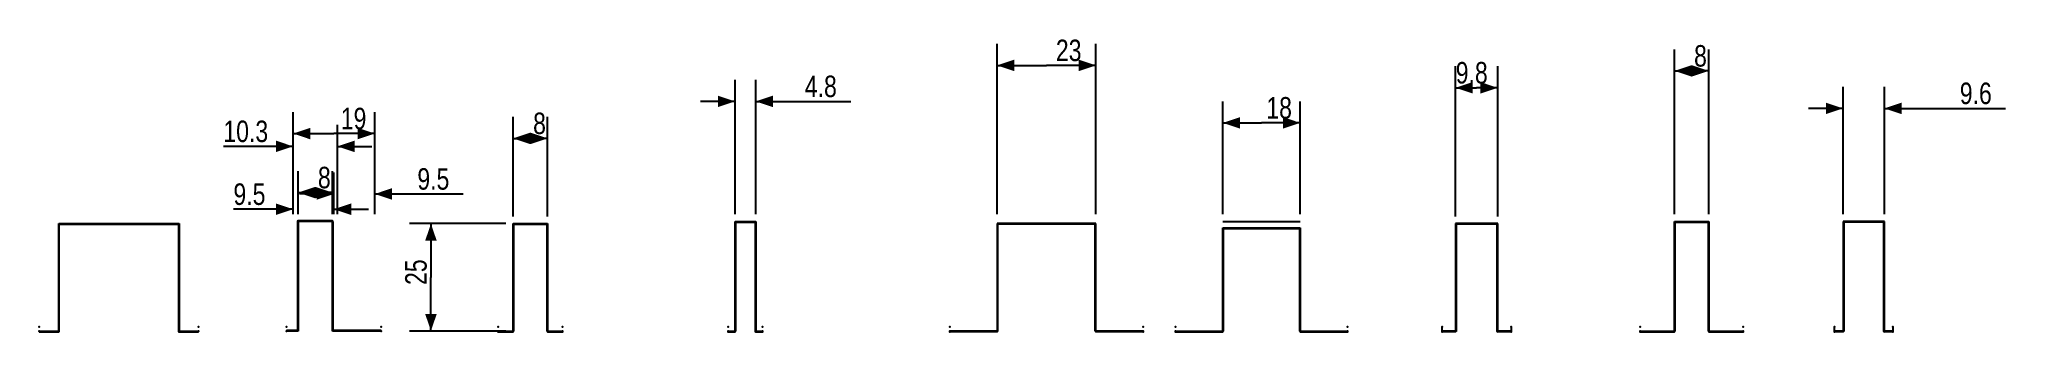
# Model space of a CAD drawing. Header units: millimetres. Extents: x -18 to 439, y -25 to 43.
import ezdxf

# ---------------------------------------------------------------- set-up
doc = ezdxf.new("R2010")
doc.units = ezdxf.units.MM
doc.layers.get('0').update_dxf_attribs({"color": 1, "linetype": 'CONTINUOUS'})
doc.layers.add('BEM', color=1, linetype='CONTINUOUS')
doc.layers.add('EndPoints', color=1, linetype='CONTINUOUS')

# ---------------------------------------------------------------- blocks, each defined once
blk = doc.blocks.new('Fig_003_000')
at = {"color": 2, "linetype": 'CONTINUOUS'}
for p, q in [((-13.85, -25), (-13.85, -0.15)), ((-13.85, -0.15), (13.85, -0.15)), ((13.85, -0.15), (13.85, -25)), ((-18.5, -25.15), (-14, -25.15)), ((14, -25.15), (18.5, -25.15))]:
    blk.add_line(p, q, dxfattribs=at)
for centre, start, end in [((-14, -25), -90, 0), ((14, -25), 180, -90)]:
    blk.add_arc(centre, 0.15, start, end, dxfattribs=at)
at = {"color": 1, "linetype": 'CONTINUOUS'}
blk.add_point((18.5, -24), dxfattribs=at)
blk = doc.blocks.new('Fig_000')
at = {"color": 2, "linetype": 'CONTINUOUS'}
for p, q in [((49.65, 0.5), (41.65, 0.5)), ((41.65, 0.5), (41.65, -25)), ((49.65, -25), (49.65, 0.5)), ((41.65, -25), (39, -25)), ((61, -25), (49.65, -25))]:
    blk.add_line(p, q, dxfattribs=at)
at = {"color": 1, "linetype": 'CONTINUOUS'}
for p in [(61, -24), (61, -25)]:
    blk.add_point(p, dxfattribs=at)
at = {"layer": 'EndPoints', "color": 1, "linetype": 'CONTINUOUS'}
for p in [(39, -24), (39, -25)]:
    blk.add_point(p, dxfattribs=at)
blk = doc.blocks.new('Fig_002')
at = {"color": 2, "linetype": 'CONTINUOUS'}
for p, q in [((91.8, -25), (91.8, -0.15)), ((91.8, -0.15), (99.5, -0.15)), ((99.5, -0.15), (99.5, -25)), ((88.15, -25.15), (91.65, -25.15)), ((99.65, -25.15), (103.15, -25.15))]:
    blk.add_line(p, q, dxfattribs=at)
for centre, start, end in [((91.65, -25), -90, 0), ((99.65, -25), 180, -90)]:
    blk.add_arc(centre, 0.15, start, end, dxfattribs=at)
at = {"color": 1, "linetype": 'CONTINUOUS'}
for p in [(103.15, -24), (103.15, -25.15)]:
    blk.add_point(p, dxfattribs=at)
at = {"layer": 'EndPoints', "color": 1, "linetype": 'CONTINUOUS'}
for p in [(88.15, -24), (88.15, -25.15)]:
    blk.add_point(p, dxfattribs=at)
blk = doc.blocks.new('Fig_003')
at = {"color": 2, "linetype": 'CONTINUOUS'}
for p, q in [((143.4, -25), (143.4, 0.35)), ((143.4, 0.35), (147.9, 0.35)), ((147.9, 0.35), (147.9, -25)), ((141.65, -25.15), (143.25, -25.15)), ((148.05, -25.15), (149.65, -25.15))]:
    blk.add_line(p, q, dxfattribs=at)
for centre, start, end in [((143.25, -25), -90, 0), ((148.05, -25), 180, -90)]:
    blk.add_arc(centre, 0.15, start, end, dxfattribs=at)
at = {"color": 1, "linetype": 'CONTINUOUS'}
for p in [(149.65, -24), (149.65, -25.15)]:
    blk.add_point(p, dxfattribs=at)
at = {"layer": 'EndPoints', "color": 1, "linetype": 'CONTINUOUS'}
for p in [(141.65, -24), (141.65, -25.15)]:
    blk.add_point(p, dxfattribs=at)
blk = doc.blocks.new('Fig_004')
at = {"color": 2, "linetype": 'CONTINUOUS'}
for p, q in [((227, -0.15), (204.3, -0.15)), ((204.3, -0.15), (204.3, -25)), ((227, -25), (227, -0.15)), ((204.15, -25.15), (193.15, -25.15)), ((238.15, -25.15), (227.15, -25.15))]:
    blk.add_line(p, q, dxfattribs=at)
for centre, start, end in [((204.15, -25), -90, 0), ((227.15, -25), 180, -90)]:
    blk.add_arc(centre, 0.15, start, end, dxfattribs=at)
at = {"color": 1, "linetype": 'CONTINUOUS'}
for p in [(238.15, -24), (238.15, -25.15)]:
    blk.add_point(p, dxfattribs=at)
at = {"layer": 'EndPoints', "color": 1, "linetype": 'CONTINUOUS'}
for p in [(193.15, -24), (193.15, -25.15)]:
    blk.add_point(p, dxfattribs=at)
blk = doc.blocks.new('Fig_007')
at = {"color": 2, "linetype": 'CONTINUOUS'}
for p, q in [((320.4, -0.15), (310.9, -0.15)), ((310.9, -0.15), (310.9, -25)), ((320.4, -25), (320.4, -0.15)), ((310.75, -25.15), (307.65, -25.15)), ((323.65, -25.15), (320.55, -25.15))]:
    blk.add_line(p, q, dxfattribs=at)
for centre, start, end in [((310.75, -25), -90, 0), ((320.55, -25), 180, -90)]:
    blk.add_arc(centre, 0.15, start, end, dxfattribs=at)
at = {"color": 1, "linetype": 'CONTINUOUS'}
for p in [(323.65, -24), (323.65, -25.15)]:
    blk.add_point(p, dxfattribs=at)
at = {"layer": 'EndPoints', "color": 1, "linetype": 'CONTINUOUS'}
for p in [(307.65, -24), (307.65, -25.15)]:
    blk.add_point(p, dxfattribs=at)
blk = doc.blocks.new('Fig_008')
at = {"color": 2, "linetype": 'CONTINUOUS'}
for p, q in [((361.8, -25), (361.8, 0.35)), ((361.8, 0.35), (369.5, 0.35)), ((369.5, 0.35), (369.5, -25)), ((353.65, -25.15), (361.65, -25.15)), ((369.65, -25.15), (377.65, -25.15))]:
    blk.add_line(p, q, dxfattribs=at)
for centre, start, end in [((361.65, -25), -90, 0), ((369.65, -25), 180, -90)]:
    blk.add_arc(centre, 0.15, start, end, dxfattribs=at)
at = {"color": 1, "linetype": 'CONTINUOUS'}
for p in [(377.65, -24), (377.65, -25.15)]:
    blk.add_point(p, dxfattribs=at)
at = {"layer": 'EndPoints', "color": 1, "linetype": 'CONTINUOUS'}
for p in [(353.65, -24), (353.65, -25.15)]:
    blk.add_point(p, dxfattribs=at)
blk = doc.blocks.new('Fig_001')
at = {"color": 2, "linetype": 'CONTINUOUS'}
for p, q in [((256.8, -25), (256.8, -1.15)), ((256.8, -1.15), (274.5, -1.15)), ((274.5, -1.15), (274.5, -25)), ((245.65, -25.15), (256.65, -25.15)), ((274.65, -25.15), (285.65, -25.15))]:
    blk.add_line(p, q, dxfattribs=at)
for centre, start, end in [((256.65, -25), -90, 0), ((274.65, -25), 180, -90)]:
    blk.add_arc(centre, 0.15, start, end, dxfattribs=at)
at = {"color": 1, "linetype": 'CONTINUOUS'}
for p in [(285.65, -24), (285.65, -25.15)]:
    blk.add_point(p, dxfattribs=at)
at = {"layer": 'EndPoints', "color": 1, "linetype": 'CONTINUOUS'}
for p in [(245.65, -24), (245.65, -25.15)]:
    blk.add_point(p, dxfattribs=at)
blk = doc.blocks.new('GENSEC-Fig_007-00024-1600151572')
at = {"color": 6, "linetype": 'CONTINUOUS'}
for p, q in [((320.4, -0.15), (310.9, -0.15)), ((320.4, -0.15, 20), (310.9, -0.15, 20)), ((310.9, -0.15), (310.9, -25)), ((310.9, -0.15, 20), (310.9, -25, 20)), ((320.4, -25), (320.4, -0.15)), ((320.4, -25, 20), (320.4, -0.15, 20)), ((307.65, -25.15), (307.65, -24)), ((307.65, -25.15, 20), (307.65, -24, 20)), ((310.75, -25.15), (307.65, -25.15)), ((310.75, -25.15, 20), (307.65, -25.15, 20)), ((310.8, -25.14), (310.75, -25.15)), ((310.8, -25.14, 20), (310.75, -25.15, 20)), ((310.84, -25.12), (310.8, -25.14)), ((310.84, -25.12, 20), (310.8, -25.14, 20)), ((310.87, -25.09), (310.84, -25.12)), ((310.87, -25.09, 20), (310.84, -25.12, 20)), ((310.89, -25.05), (310.87, -25.09)), ((310.89, -25.05, 20), (310.87, -25.09, 20)), ((310.9, -25), (310.89, -25.05)), ((310.9, -25, 20), (310.89, -25.05, 20)), ((320.41, -25.05), (320.4, -25)), ((320.41, -25.05, 20), (320.4, -25, 20)), ((320.43, -25.09), (320.41, -25.05)), ((320.43, -25.09, 20), (320.41, -25.05, 20)), ((320.46, -25.12), (320.43, -25.09)), ((320.46, -25.12, 20), (320.43, -25.09, 20)), ((320.5, -25.14), (320.46, -25.12)), ((320.5, -25.14, 20), (320.46, -25.12, 20)), ((320.55, -25.15), (320.5, -25.14)), ((320.55, -25.15, 20), (320.5, -25.14, 20)), ((323.65, -25.15), (320.55, -25.15)), ((323.65, -25.15, 20), (320.55, -25.15, 20)), ((323.65, -24), (323.65, -25.15)), ((323.65, -24, 20), (323.65, -25.15, 20))]:
    blk.add_line(p, q, dxfattribs=at)
at = {"color": 3, "linetype": 'CONTINUOUS'}
for p, q in [((310.9, -0.15), (310.9, -0.15, 20)), ((320.4, -0.15), (320.4, -0.15, 20)), ((307.65, -24), (307.65, -24, 20)), ((307.65, -25.15), (307.65, -25.15, 20)), ((310.75, -25.15), (310.75, -25.15, 20)), ((310.9, -25), (310.9, -25, 20)), ((320.4, -25), (320.4, -25, 20)), ((320.55, -25.15), (320.55, -25.15, 20)), ((323.65, -24), (323.65, -24, 20)), ((323.65, -25.15), (323.65, -25.15, 20))]:
    blk.add_line(p, q, dxfattribs=at)
blk = doc.blocks.new('Fig_006')
at = {"color": 2, "linetype": 'CONTINUOUS'}
for p, q in [((410.3, 0.35), (401, 0.35)), ((401, 0.35), (401, -25)), ((410.3, -25), (410.3, 0.35)), ((400.85, -25.15), (398.85, -25.15)), ((412.45, -25.15), (410.45, -25.15))]:
    blk.add_line(p, q, dxfattribs=at)
for centre, start, end in [((400.85, -25), -90, 0), ((410.45, -25), -180, -90)]:
    blk.add_arc(centre, 0.15, start, end, dxfattribs=at)
at = {"color": 1, "linetype": 'CONTINUOUS'}
for p in [(412.45, -24), (412.45, -25.15)]:
    blk.add_point(p, dxfattribs=at)
at = {"layer": 'EndPoints', "color": 1, "linetype": 'CONTINUOUS'}
for p in [(398.85, -24), (398.85, -25.15)]:
    blk.add_point(p, dxfattribs=at)
blk = doc.blocks.new('GENSEC-Fig_006-00036-1600238389')
at = {"color": 6, "linetype": 'CONTINUOUS'}
for p, q in [((410.3, 0.35), (401, 0.35)), ((410.3, 0.35, 20), (401, 0.35, 20)), ((401, 0.35), (401, -25)), ((401, 0.35, 20), (401, -25, 20)), ((410.3, -25), (410.3, 0.35)), ((410.3, -25, 20), (410.3, 0.35, 20)), ((398.85, -25.15), (398.85, -24)), ((398.85, -25.15, 20), (398.85, -24, 20)), ((400.85, -25.15), (398.85, -25.15)), ((400.85, -25.15, 20), (398.85, -25.15, 20)), ((400.9, -25.14), (400.85, -25.15)), ((400.9, -25.14, 20), (400.85, -25.15, 20)), ((400.94, -25.12), (400.9, -25.14)), ((400.94, -25.12, 20), (400.9, -25.14, 20)), ((400.97, -25.09), (400.94, -25.12)), ((400.97, -25.09, 20), (400.94, -25.12, 20)), ((400.99, -25.05), (400.97, -25.09)), ((400.99, -25.05, 20), (400.97, -25.09, 20)), ((401, -25), (400.99, -25.05)), ((401, -25, 20), (400.99, -25.05, 20)), ((410.31, -25.05), (410.3, -25)), ((410.31, -25.05, 20), (410.3, -25, 20)), ((410.33, -25.09), (410.31, -25.05)), ((410.33, -25.09, 20), (410.31, -25.05, 20)), ((410.36, -25.12), (410.33, -25.09)), ((410.36, -25.12, 20), (410.33, -25.09, 20)), ((410.4, -25.14), (410.36, -25.12)), ((410.4, -25.14, 20), (410.36, -25.12, 20)), ((410.45, -25.15), (410.4, -25.14)), ((410.45, -25.15, 20), (410.4, -25.14, 20)), ((412.45, -25.15), (410.45, -25.15)), ((412.45, -25.15, 20), (410.45, -25.15, 20)), ((412.45, -24), (412.45, -25.15)), ((412.45, -24, 20), (412.45, -25.15, 20))]:
    blk.add_line(p, q, dxfattribs=at)
at = {"color": 3, "linetype": 'CONTINUOUS'}
for p, q in [((401, 0.35), (401, 0.35, 20)), ((410.3, 0.35), (410.3, 0.35, 20)), ((398.85, -24), (398.85, -24, 20)), ((398.85, -25.15), (398.85, -25.15, 20)), ((400.85, -25.15), (400.85, -25.15, 20)), ((401, -25), (401, -25, 20)), ((410.3, -25), (410.3, -25, 20)), ((410.45, -25.15), (410.45, -25.15, 20)), ((412.45, -24), (412.45, -24, 20)), ((412.45, -25.15), (412.45, -25.15, 20))]:
    blk.add_line(p, q, dxfattribs=at)

msp = doc.modelspace()

# ---------------------------------------------------------------- linework, layer by layer
at = {"color": 2, "linetype": 'CONTINUOUS'}
for p, q in [((-14, -25), (-14, 0)), ((-14, 0), (14, 0)), ((14, 0), (14, -25)), ((41.5, 0.5), (41.5, -24.85)), ((49.65, 0.65), (41.65, 0.65)), ((49.8, -24.85), (49.8, 0.5)), ((91.65, -25), (91.65, 0)), ((91.65, 0), (99.65, 0)), ((99.65, 0), (99.65, -25)), ((143.25, -25), (143.25, 0.5)), ((143.25, 0.5), (148.05, 0.5)), ((148.05, 0.5), (148.05, -25)), ((227.15, 0), (204.15, 0)), ((204.15, 0), (204.15, -25)), ((227.15, -25), (227.15, 0)), ((256.65, 0.5), (274.65, 0.5)), ((320.55, 0), (310.75, 0)), ((310.75, 0), (310.75, -25)), ((320.55, -25), (320.55, 0)), ((361.65, -25), (361.65, 0.5)), ((361.65, 0.5), (369.65, 0.5)), ((369.65, 0.5), (369.65, -25)), ((410.45, 0.5), (400.85, 0.5)), ((400.85, 0.5), (400.85, -25)), ((410.45, -25), (410.45, 0.5)), ((256.65, -1), (256.8, -1)), ((256.65, -25), (256.65, -1)), ((256.65, -1), (274.65, -1)), ((274.5, -1), (274.65, -1)), ((274.65, -1), (274.65, -25)), ((-18.5, -25), (-14, -25)), ((14, -25), (18.5, -25)), ((41.5, -24.85), (39, -24.85)), ((61, -24.85), (49.8, -24.85)), ((88.15, -25), (91.65, -25)), ((99.65, -25), (103.15, -25)), ((141.65, -25), (142.65, -25)), ((142.65, -25), (143.25, -25)), ((148.05, -25), (148.65, -25)), ((148.65, -25), (149.65, -25)), ((204.15, -25), (193.15, -25)), ((238.15, -25), (227.15, -25)), ((245.65, -25), (253.65, -25)), ((253.65, -25), (256.65, -25)), ((274.65, -25), (277.65, -25)), ((277.65, -25), (285.65, -25)), ((310.75, -25), (307.65, -25)), ((323.65, -25), (320.55, -25)), ((353.65, -25), (361.65, -25)), ((369.65, -25), (377.65, -25)), ((400.85, -25), (398.85, -25)), ((412.45, -25), (410.45, -25))]:
    msp.add_line(p, q, dxfattribs=at)
at = {"color": 3, "linetype": 'CONTINUOUS'}
for p, q in [((256.8, 0.35), (256.8, 0.35, 20)), ((274.5, 0.35), (274.5, 0.35, 20)), ((245.65, -24), (245.65, -24, 20)), ((245.65, -25.15), (245.65, -25.15, 20)), ((256.65, -25.15), (256.65, -25.15, 20)), ((256.8, -25), (256.8, -25, 20)), ((274.5, -25), (274.5, -25, 20)), ((274.65, -25.15), (274.65, -25.15, 20)), ((285.65, -24), (285.65, -24, 20)), ((285.65, -25.15), (285.65, -25.15, 20))]:
    msp.add_line(p, q, dxfattribs=at)
at = {"color": 2, "linetype": 'CONTINUOUS'}
for centre, start, end in [((41.65, 0.5), 90, 180), ((49.65, 0.5), 0, 90)]:
    msp.add_arc(centre, 0.15, start, end, dxfattribs=at)
at = {"color": 1, "linetype": 'CONTINUOUS'}
for p in [(18.5, -24), (18.5, -25), (61, -24), (88.15, -24), (88.15, -25), (149.65, -24), (149.65, -25), (238.15, -24), (238.15, -25), (285.65, -24), (285.65, -25), (323.65, -24), (323.65, -25), (377.65, -24), (377.65, -25), (412.45, -24), (412.45, -25)]:
    msp.add_point(p, dxfattribs=at)
at = {"layer": 'BEM', "color": 1, "linetype": 'CONTINUOUS'}
for p, q in [((204.15, 2.17), (204.15, 41.81)), ((227.15, 2.17), (227.15, 41.81)), ((204.15, 36.81), (215.65, 36.81)), ((227.15, 36.81), (215.65, 36.81)), ((310.75, 1.67), (310.75, 36.6)), ((320.55, 1.67), (320.55, 36.6)), ((361.65, 2.17), (361.65, 40.53)), ((369.65, 2.17), (369.65, 40.53)), ((143.25, 2.17), (143.25, 33.44)), ((148.05, 2.17), (148.05, 33.44)), ((361.65, 35.53), (365.65, 35.53)), ((369.65, 35.53), (365.65, 35.53)), ((143.25, 28.44), (135.25, 28.44)), ((148.05, 28.44), (170.13, 28.44)), ((256.65, 2.17), (256.65, 28.44)), ((274.65, 2.17), (274.65, 28.44)), ((310.75, 31.6), (315.65, 31.6)), ((320.55, 31.6), (315.65, 31.6)), ((400.85, 2.17), (400.85, 31.81)), ((410.45, 2.17), (410.45, 31.81)), ((40.5, 2.17), (40.5, 25.95)), ((40.5, 2.17), (40.5, 22.97)), ((50.8, 2.17), (50.8, 22.97)), ((59.5, 2.17), (59.5, 25.95)), ((91.65, 1.67), (91.65, 24.83)), ((99.65, 1.67), (99.65, 24.83)), ((256.65, 23.44), (265.65, 23.44)), ((274.65, 23.44), (265.65, 23.44)), ((400.85, 26.81), (392.85, 26.81)), ((410.45, 26.81), (438.65, 26.81)), ((40.5, 20.95), (50, 20.95)), ((59.5, 20.95), (50, 20.95)), ((91.65, 19.83), (95.65, 19.83)), ((99.65, 19.83), (95.65, 19.83)), ((40.5, 17.97), (24.29, 17.97)), ((50.8, 17.97), (58.8, 17.97)), ((41.65, 2.17), (41.65, 12.22)), ((49.65, 2.17), (49.65, 12.22)), ((50, 2.17), (50, 11.9)), ((59.5, 2.17), (59.5, 11.9)), ((40.5, 2.17), (40.5, 8.35)), ((41.65, 7.22), (45.65, 7.22)), ((50, 6.9), (42, 6.9)), ((49.65, 7.22), (45.65, 7.22)), ((50, 2.17), (50, 8.35)), ((59.5, 6.9), (80.06, 6.9)), ((40.5, 3.35), (26.63, 3.35)), ((50, 3.35), (58, 3.35)), ((89.98, 0), (67.55, 0)), ((72.55, 0), (72.55, -12.5)), ((72.55, -25), (72.55, -12.5)), ((89.98, -25), (67.55, -25))]:
    msp.add_line(p, q, dxfattribs=at)
for points in [[(204.15, 36.81), (208.15, 38.15), (208.15, 35.47)], [(227.15, 36.81), (223.15, 35.47), (223.15, 38.15)], [(361.65, 35.53), (365.65, 36.87), (365.65, 34.19)], [(369.65, 35.53), (365.65, 34.19), (365.65, 36.87)], [(310.75, 31.6), (314.75, 32.94), (314.75, 30.26)], [(320.55, 31.6), (316.55, 30.26), (316.55, 32.94)], [(143.25, 28.44), (139.25, 27.1), (139.25, 29.78)], [(148.05, 28.44), (152.05, 29.78), (152.05, 27.1)], [(400.85, 26.81), (396.85, 25.47), (396.85, 28.15)], [(410.45, 26.81), (414.45, 28.15), (414.45, 25.47)], [(256.65, 23.44), (260.65, 24.78), (260.65, 22.1)], [(274.65, 23.44), (270.65, 22.1), (270.65, 24.78)], [(40.5, 17.97), (36.5, 16.63), (36.5, 19.31)], [(40.5, 20.95), (44.5, 22.29), (44.5, 19.61)], [(50.8, 17.97), (54.8, 19.31), (54.8, 16.63)], [(59.5, 20.95), (55.5, 19.61), (55.5, 22.29)], [(91.65, 19.83), (95.65, 21.17), (95.65, 18.49)], [(99.65, 19.83), (95.65, 18.49), (95.65, 21.17)], [(40.5, 3.35), (36.5, 2.01), (36.5, 4.69)], [(41.65, 7.22), (45.65, 8.56), (45.65, 5.88)], [(49.65, 7.22), (45.65, 5.88), (45.65, 8.56)], [(50, 6.9), (46, 5.56), (46, 8.24)], [(50, 3.35), (54, 4.69), (54, 2.01)], [(59.5, 6.9), (63.5, 8.24), (63.5, 5.56)], [(72.55, 0), (73.89, -4), (71.2, -4)], [(72.55, -25), (71.2, -21), (73.89, -21)]]:
    msp.add_solid(points, dxfattribs=at)
at = {"layer": 'EndPoints', "color": 1, "linetype": 'CONTINUOUS'}
for p in [(-18.5, -24), (-18.5, -25), (103.15, -24), (103.15, -25), (141.65, -24), (141.65, -25), (193.15, -24), (193.15, -25), (245.65, -24), (245.65, -25), (307.65, -24), (307.65, -25), (353.65, -24), (353.65, -25), (398.85, -24), (398.85, -25)]:
    msp.add_point(p, dxfattribs=at)

# ---------------------------------------------------------------- block references
for name in ['Fig_000', 'Fig_003', 'Fig_008', 'Fig_006', 'GENSEC-Fig_006-00036-1600238389', 'Fig_003_000', 'Fig_002', 'Fig_004', 'Fig_001', 'Fig_007', 'GENSEC-Fig_007-00024-1600151572']:
    msp.add_blockref(name, (0, 0))

# ---------------------------------------------------------------- texts
at = {"layer": 'BEM', "color": 1, "linetype": 'CONTINUOUS', "width": 0.8}
for s, p in [('23', (217.84, 37.81)), ('8', (366.21, 36.53)), ('9.8', (310.8, 32.6)), ('4.8', (159.47, 29.44)), ('9.6', (427.99, 27.81)), ('18', (266.77, 24.44)), ('10.3', (24.29, 18.97)), ('19', (51.59, 21.95)), ('8', (96.3, 20.83)), ('9.5', (26.63, 4.35)), ('8', (46.27, 8.22)), ('9.5', (69.39, 7.9))]:
    msp.add_text(s, height=5, dxfattribs=at).set_placement(p)
msp.add_text('25', height=5, rotation=90, dxfattribs=at).set_placement((71.55, -14.27))

doc.saveas('drawing.dxf')
